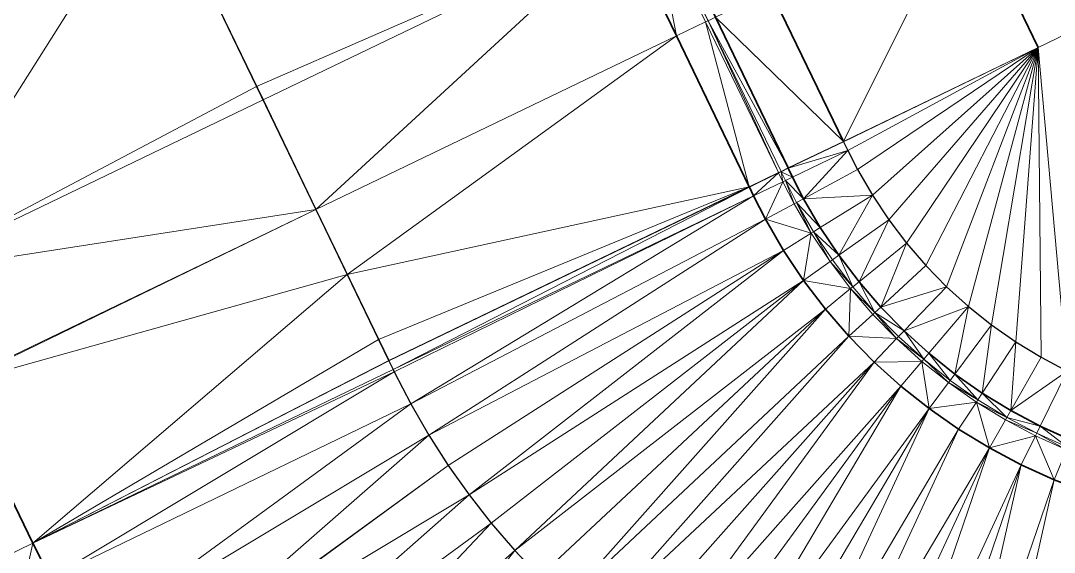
# Model space of a CAD drawing. Header units: metres. Extents: x 246428 to 246884, y 7418966 to 7419490.
# Drawn here: x 246562.6 to 246576.93, y 7419296.63 to 7419304.01 of the extents above; entities that cross this region are included whole.
import ezdxf

# ---------------------------------------------------------------- set-up
doc = ezdxf.new("R2010")
doc.units = ezdxf.units.M
doc.linetypes.add('blank name', pattern=[0])
doc.linetypes.add('HIDDEN', pattern=[9.525, 6.35, -3.175])
doc.layers.add('_12D_UNMAPPED', color=7, linetype='Continuous')
for name, color, linetype, lineweight in [('BATTER', 250, 'HIDDEN', 25), ('GRADELINES', 250, 'HIDDEN', 25), ('MISC_PATHS', 7, 'Continuous', 35)]:
    doc.layers.add(name, color=color, linetype=linetype, lineweight=lineweight)
for name, color, linetype, lineweight, true_color in [('KERB_BACK', 7, 'Continuous', 35, 0x5fd2ff), ('KERB_LINE', 7, 'Continuous', 18, 0xb9b9b9), ('KERB_LIP', 7, 'Continuous', 35, 0x5fd2ff), ('KERB_TOP', 7, 'Continuous', 18, 0xb9b9b9)]:
    doc.layers.add(name, color=color, linetype=linetype, lineweight=lineweight, true_color=true_color)

msp = doc.modelspace()

# ---------------------------------------------------------------- linework, layer by layer
at = {"layer": '_12D_UNMAPPED', "color": 3, "linetype": 'blank name', "lineweight": 0}
for points in [[(246558.787, 7419305.007, 32.156), (246564.451, 7419306.038, 32.338), (246560.958, 7419300.504, 32.206)], [(246564.451, 7419306.038, 32.338), (246565.867, 7419303.102, 32.37), (246560.958, 7419300.504, 32.206)], [(246565.867, 7419303.102, 32.37), (246564.451, 7419306.038, 32.338), (246570.957, 7419305.325, 32.206)], [(246574.007, 7419302.339, 32.38), (246572.998, 7419304.431, 32.356), (246575.7, 7419305.734, 32.296)], [(246574.007, 7419302.339, 32.38), (246575.7, 7419305.734, 32.296), (246576.709, 7419303.642, 32.32)], [(246576.709, 7419303.642, 32.32), (246575.7, 7419305.734, 32.296), (246577.609, 7419304.077, 32.31)], [(246571.691, 7419303.802, 32.223), (246570.957, 7419305.325, 32.206), (246571.362, 7419305.521, 32.181)], [(246571.691, 7419303.802, 32.223), (246571.362, 7419305.521, 32.181), (246572.097, 7419303.997, 32.198)], [(246572.097, 7419303.997, 32.198), (246571.362, 7419305.521, 32.181), (246572.133, 7419304.014, 32.348)], [(246565.958, 7419302.915, 32.372), (246565.867, 7419303.102, 32.37), (246570.957, 7419305.325, 32.206)], [(246566.692, 7419301.391, 32.389), (246565.958, 7419302.915, 32.372), (246570.957, 7419305.325, 32.206)], [(246566.692, 7419301.391, 32.389), (246570.957, 7419305.325, 32.206), (246571.691, 7419303.802, 32.223)], [(246572.232, 7419304.062, 32.348), (246572.998, 7419304.431, 32.356), (246574.007, 7419302.339, 32.38)], [(246572.097, 7419303.997, 32.198), (246572.133, 7419304.014, 32.348), (246572.133, 7419304.014, 32.348)], [(246573.106, 7419301.905, 32.221), (246572.097, 7419303.997, 32.198), (246572.133, 7419304.014, 32.348)], [(246572.097, 7419303.997, 32.198), (246572.097, 7419303.997, 32.198), (246572.133, 7419304.014, 32.348)], [(246572.133, 7419304.014, 32.348), (246572.232, 7419304.062, 32.348), (246573.241, 7419301.97, 32.371)], [(246572.133, 7419304.014, 32.348), (246572.133, 7419304.014, 32.348), (246572.232, 7419304.062, 32.348)], [(246572.133, 7419304.014, 32.348), (246572.232, 7419304.062, 32.348), (246572.232, 7419304.062, 32.348)], [(246573.142, 7419301.922, 32.371), (246572.133, 7419304.014, 32.348), (246573.241, 7419301.97, 32.371)], [(246573.106, 7419301.905, 32.221), (246572.133, 7419304.014, 32.348), (246573.142, 7419301.922, 32.371)], [(246573.241, 7419301.97, 32.371), (246572.232, 7419304.062, 32.348), (246574.007, 7419302.339, 32.38)], [(246577.111, 7419299.15, 32.57), (246576.709, 7419303.642, 32.32), (246577.609, 7419304.077, 32.31)], [(246572.7, 7419301.709, 32.246), (246571.691, 7419303.802, 32.223), (246572.097, 7419303.997, 32.198)], [(246571.691, 7419303.802, 32.223), (246572.097, 7419303.997, 32.198), (246572.097, 7419303.997, 32.198)], [(246571.691, 7419303.802, 32.223), (246571.691, 7419303.802, 32.223), (246572.097, 7419303.997, 32.198)], [(246572.7, 7419301.709, 32.246), (246572.097, 7419303.997, 32.198), (246573.106, 7419301.905, 32.221)], [(246566.692, 7419301.391, 32.389), (246571.691, 7419303.802, 32.223), (246571.691, 7419303.802, 32.223)], [(246567.127, 7419300.49, 32.399), (246566.692, 7419301.391, 32.389), (246571.691, 7419303.802, 32.223)], [(246566.692, 7419301.391, 32.389), (246566.692, 7419301.391, 32.389), (246571.691, 7419303.802, 32.223)], [(246566.692, 7419301.391, 32.389), (246566.692, 7419301.391, 32.389), (246571.691, 7419303.802, 32.223)], [(246566.692, 7419301.391, 32.389), (246566.692, 7419301.391, 32.389), (246571.691, 7419303.802, 32.223)], [(246567.127, 7419300.49, 32.399), (246571.691, 7419303.802, 32.223), (246572.7, 7419301.709, 32.246)], [(246574.009, 7419302.334, 32.363), (246574.007, 7419302.339, 32.38), (246576.709, 7419303.642, 32.32)], [(246574.068, 7419302.211, 32.368), (246574.009, 7419302.334, 32.363), (246576.709, 7419303.642, 32.32)], [(246574.204, 7419301.946, 32.381), (246574.068, 7419302.211, 32.368), (246576.709, 7419303.642, 32.32)], [(246574.409, 7419301.591, 32.4), (246574.204, 7419301.946, 32.381), (246576.709, 7419303.642, 32.32)], [(246574.636, 7419301.25, 32.419), (246574.409, 7419301.591, 32.4), (246576.709, 7419303.642, 32.32)], [(246574.884, 7419300.924, 32.438), (246574.636, 7419301.25, 32.419), (246576.709, 7419303.642, 32.32)], [(246575.152, 7419300.614, 32.457), (246574.884, 7419300.924, 32.438), (246576.709, 7419303.642, 32.32)], [(246575.439, 7419300.321, 32.476), (246575.152, 7419300.614, 32.457), (246576.709, 7419303.642, 32.32)], [(246575.743, 7419300.046, 32.495), (246575.439, 7419300.321, 32.476), (246576.709, 7419303.642, 32.32)], [(246576.063, 7419299.79, 32.513), (246575.743, 7419300.046, 32.495), (246576.709, 7419303.642, 32.32)], [(246576.399, 7419299.555, 32.532), (246576.063, 7419299.79, 32.513), (246576.709, 7419303.642, 32.32)], [(246576.749, 7419299.342, 32.551), (246576.399, 7419299.555, 32.532), (246576.709, 7419303.642, 32.32)], [(246577.111, 7419299.15, 32.57), (246576.749, 7419299.342, 32.551), (246576.709, 7419303.642, 32.32)], [(246565.867, 7419303.102, 32.37), (246565.958, 7419302.915, 32.372), (246560.958, 7419300.504, 32.206)], [(246565.958, 7419302.915, 32.372), (246566.692, 7419301.391, 32.389), (246560.958, 7419300.504, 32.206)], [(246574.009, 7419302.334, 32.363), (246573.241, 7419301.97, 32.371), (246574.007, 7419302.339, 32.38)], [(246574.009, 7419302.334, 32.363), (246573.243, 7419301.965, 32.371), (246573.241, 7419301.97, 32.371)], [(246573.243, 7419301.965, 32.371), (246574.009, 7419302.334, 32.363), (246574.068, 7419302.211, 32.368)], [(246573.302, 7419301.842, 32.376), (246573.243, 7419301.965, 32.371), (246574.068, 7419302.211, 32.368)], [(246573.455, 7419301.543, 32.39), (246573.302, 7419301.842, 32.376), (246574.068, 7419302.211, 32.368)], [(246573.455, 7419301.543, 32.39), (246574.068, 7419302.211, 32.368), (246574.204, 7419301.946, 32.381)], [(246573.108, 7419301.9, 32.221), (246572.7, 7419301.709, 32.246), (246573.106, 7419301.905, 32.221)], [(246573.108, 7419301.9, 32.221), (246572.703, 7419301.705, 32.246), (246572.7, 7419301.709, 32.246)], [(246572.762, 7419301.581, 32.251), (246572.703, 7419301.705, 32.246), (246573.108, 7419301.9, 32.221)], [(246572.762, 7419301.581, 32.251), (246573.108, 7419301.9, 32.221), (246573.167, 7419301.777, 32.226)], [(246573.144, 7419301.917, 32.371), (246573.106, 7419301.905, 32.221), (246573.142, 7419301.922, 32.371)], [(246573.144, 7419301.917, 32.371), (246573.108, 7419301.9, 32.221), (246573.106, 7419301.905, 32.221)], [(246573.167, 7419301.777, 32.226), (246573.108, 7419301.9, 32.221), (246573.144, 7419301.917, 32.371)], [(246573.243, 7419301.965, 32.371), (246573.142, 7419301.922, 32.371), (246573.241, 7419301.97, 32.371)], [(246573.243, 7419301.965, 32.371), (246573.144, 7419301.917, 32.371), (246573.142, 7419301.922, 32.371)], [(246573.144, 7419301.917, 32.371), (246573.243, 7419301.965, 32.371), (246573.302, 7419301.842, 32.376)], [(246573.167, 7419301.777, 32.226), (246573.144, 7419301.917, 32.371), (246573.203, 7419301.794, 32.376)], [(246573.203, 7419301.794, 32.376), (246573.144, 7419301.917, 32.371), (246573.302, 7419301.842, 32.376)], [(246573.455, 7419301.543, 32.39), (246574.204, 7419301.946, 32.381), (246574.409, 7419301.591, 32.4)], [(246567.561, 7419299.59, 32.409), (246567.127, 7419300.49, 32.399), (246572.7, 7419301.709, 32.246)], [(246567.701, 7419299.298, 32.413), (246567.561, 7419299.59, 32.409), (246572.7, 7419301.709, 32.246)], [(246567.701, 7419299.298, 32.413), (246567.701, 7419299.298, 32.413), (246572.7, 7419301.709, 32.246)], [(246567.704, 7419299.294, 32.413), (246567.701, 7419299.298, 32.413), (246572.7, 7419301.709, 32.246)], [(246572.703, 7419301.705, 32.246), (246567.704, 7419299.294, 32.413), (246572.7, 7419301.709, 32.246)], [(246572.927, 7419301.258, 32.265), (246572.762, 7419301.581, 32.251), (246573.167, 7419301.777, 32.226)], [(246572.927, 7419301.258, 32.265), (246573.167, 7419301.777, 32.226), (246573.323, 7419301.471, 32.24)], [(246573.323, 7419301.471, 32.24), (246573.167, 7419301.777, 32.226), (246573.203, 7419301.794, 32.376)], [(246573.203, 7419301.794, 32.376), (246573.302, 7419301.842, 32.376), (246573.455, 7419301.543, 32.39)], [(246573.323, 7419301.471, 32.24), (246573.203, 7419301.794, 32.376), (246573.359, 7419301.49, 32.39)], [(246573.359, 7419301.49, 32.39), (246573.203, 7419301.794, 32.376), (246573.455, 7419301.543, 32.39)], [(246567.704, 7419299.294, 32.413), (246567.704, 7419299.294, 32.413), (246572.703, 7419301.705, 32.246)], [(246567.704, 7419299.294, 32.413), (246567.704, 7419299.294, 32.413), (246572.703, 7419301.705, 32.246)], [(246567.704, 7419299.294, 32.413), (246567.704, 7419299.294, 32.413), (246572.703, 7419301.705, 32.246)], [(246567.763, 7419299.171, 32.415), (246567.704, 7419299.294, 32.413), (246572.703, 7419301.705, 32.246)], [(246567.763, 7419299.171, 32.415), (246572.703, 7419301.705, 32.246), (246572.762, 7419301.581, 32.251)], [(246567.778, 7419299.139, 32.416), (246567.763, 7419299.171, 32.415), (246572.762, 7419301.581, 32.251)], [(246568.007, 7419298.695, 32.425), (246567.778, 7419299.139, 32.416), (246572.762, 7419301.581, 32.251)], [(246568.007, 7419298.695, 32.425), (246572.762, 7419301.581, 32.251), (246572.927, 7419301.258, 32.265)], [(246573.687, 7419301.142, 32.409), (246573.455, 7419301.543, 32.39), (246574.409, 7419301.591, 32.4)], [(246573.944, 7419300.757, 32.428), (246573.687, 7419301.142, 32.409), (246574.409, 7419301.591, 32.4)], [(246573.944, 7419300.757, 32.428), (246574.409, 7419301.591, 32.4), (246574.636, 7419301.25, 32.419)], [(246572.927, 7419301.258, 32.265), (246573.323, 7419301.471, 32.24), (246573.56, 7419301.063, 32.259)], [(246573.56, 7419301.063, 32.259), (246573.323, 7419301.471, 32.24), (246573.359, 7419301.49, 32.39)], [(246573.359, 7419301.49, 32.39), (246573.455, 7419301.543, 32.39), (246573.687, 7419301.142, 32.409)], [(246573.56, 7419301.063, 32.259), (246573.359, 7419301.49, 32.39), (246573.594, 7419301.084, 32.409)], [(246573.594, 7419301.084, 32.409), (246573.359, 7419301.49, 32.39), (246573.687, 7419301.142, 32.409)], [(246566.692, 7419301.391, 32.389), (246561.693, 7419298.98, 32.226), (246560.958, 7419300.504, 32.206)], [(246566.692, 7419301.391, 32.389), (246566.692, 7419301.391, 32.389), (246561.693, 7419298.98, 32.226)], [(246566.692, 7419301.391, 32.389), (246561.693, 7419298.98, 32.226), (246561.693, 7419298.98, 32.226)], [(246566.692, 7419301.391, 32.389), (246566.692, 7419301.391, 32.389), (246561.693, 7419298.98, 32.226)], [(246561.698, 7419298.97, 32.226), (246561.693, 7419298.98, 32.226), (246566.692, 7419301.391, 32.389)], [(246561.693, 7419298.98, 32.226), (246566.692, 7419301.391, 32.389), (246566.692, 7419301.391, 32.389)], [(246561.693, 7419298.98, 32.226), (246566.692, 7419301.391, 32.389), (246566.692, 7419301.391, 32.389)], [(246567.127, 7419300.49, 32.399), (246561.698, 7419298.97, 32.226), (246566.692, 7419301.391, 32.389)], [(246566.692, 7419301.391, 32.389), (246566.692, 7419301.391, 32.389), (246566.692, 7419301.391, 32.389)], [(246568.257, 7419298.262, 32.434), (246568.007, 7419298.695, 32.425), (246572.927, 7419301.258, 32.265)], [(246568.257, 7419298.262, 32.434), (246572.927, 7419301.258, 32.265), (246573.178, 7419300.825, 32.284)], [(246573.178, 7419300.825, 32.284), (246572.927, 7419301.258, 32.265), (246573.56, 7419301.063, 32.259)], [(246573.594, 7419301.084, 32.409), (246573.687, 7419301.142, 32.409), (246573.944, 7419300.757, 32.428)], [(246574.224, 7419300.389, 32.447), (246573.944, 7419300.757, 32.428), (246574.636, 7419301.25, 32.419)], [(246574.224, 7419300.389, 32.447), (246574.636, 7419301.25, 32.419), (246574.884, 7419300.924, 32.438)], [(246573.455, 7419300.409, 32.303), (246573.178, 7419300.825, 32.284), (246573.56, 7419301.063, 32.259)], [(246573.455, 7419300.409, 32.303), (246573.56, 7419301.063, 32.259), (246573.822, 7419300.67, 32.278)], [(246573.822, 7419300.67, 32.278), (246573.56, 7419301.063, 32.259), (246573.594, 7419301.084, 32.409)], [(246573.822, 7419300.67, 32.278), (246573.594, 7419301.084, 32.409), (246573.854, 7419300.694, 32.428)], [(246573.854, 7419300.694, 32.428), (246573.594, 7419301.084, 32.409), (246573.944, 7419300.757, 32.428)], [(246574.526, 7419300.039, 32.465), (246574.224, 7419300.389, 32.447), (246574.884, 7419300.924, 32.438)], [(246574.526, 7419300.039, 32.465), (246574.884, 7419300.924, 32.438), (246575.152, 7419300.614, 32.457)], [(246568.526, 7419297.841, 32.443), (246568.257, 7419298.262, 32.434), (246573.178, 7419300.825, 32.284)], [(246568.815, 7419297.433, 32.452), (246568.526, 7419297.841, 32.443), (246573.178, 7419300.825, 32.284)], [(246568.815, 7419297.433, 32.452), (246573.178, 7419300.825, 32.284), (246573.455, 7419300.409, 32.303)], [(246574.138, 7419300.32, 32.447), (246573.854, 7419300.694, 32.428), (246573.944, 7419300.757, 32.428)], [(246574.138, 7419300.32, 32.447), (246573.944, 7419300.757, 32.428), (246574.224, 7419300.389, 32.447)], [(246573.455, 7419300.409, 32.303), (246573.822, 7419300.67, 32.278), (246574.107, 7419300.295, 32.297)], [(246573.822, 7419300.67, 32.278), (246573.854, 7419300.694, 32.428), (246574.138, 7419300.32, 32.447)], [(246574.107, 7419300.295, 32.297), (246573.822, 7419300.67, 32.278), (246574.138, 7419300.32, 32.447)], [(246574.526, 7419300.039, 32.465), (246575.152, 7419300.614, 32.457), (246575.439, 7419300.321, 32.476)], [(246567.127, 7419300.49, 32.399), (246562.764, 7419296.76, 32.263), (246561.698, 7419298.97, 32.226)], [(246567.127, 7419300.49, 32.399), (246567.561, 7419299.59, 32.409), (246562.764, 7419296.76, 32.263)], [(246569.123, 7419297.039, 32.461), (246568.815, 7419297.433, 32.452), (246573.455, 7419300.409, 32.303)], [(246569.449, 7419296.659, 32.47), (246569.123, 7419297.039, 32.461), (246573.455, 7419300.409, 32.303)], [(246569.449, 7419296.659, 32.47), (246573.455, 7419300.409, 32.303), (246573.758, 7419300.011, 32.322)], [(246573.758, 7419300.011, 32.322), (246573.455, 7419300.409, 32.303), (246574.107, 7419300.295, 32.297)], [(246574.084, 7419299.633, 32.34), (246573.758, 7419300.011, 32.322), (246574.107, 7419300.295, 32.297)], [(246574.084, 7419299.633, 32.34), (246574.107, 7419300.295, 32.297), (246574.416, 7419299.937, 32.315)], [(246574.107, 7419300.295, 32.297), (246574.138, 7419300.32, 32.447), (246574.445, 7419299.964, 32.465)], [(246574.416, 7419299.937, 32.315), (246574.107, 7419300.295, 32.297), (246574.445, 7419299.964, 32.465)], [(246574.445, 7419299.964, 32.465), (246574.138, 7419300.32, 32.447), (246574.224, 7419300.389, 32.447)], [(246574.445, 7419299.964, 32.465), (246574.224, 7419300.389, 32.447), (246574.526, 7419300.039, 32.465)], [(246574.849, 7419299.708, 32.484), (246574.526, 7419300.039, 32.465), (246575.439, 7419300.321, 32.476)], [(246574.849, 7419299.708, 32.484), (246575.439, 7419300.321, 32.476), (246575.743, 7419300.046, 32.495)], [(246569.792, 7419296.296, 32.479), (246569.449, 7419296.659, 32.47), (246573.758, 7419300.011, 32.322)], [(246570.152, 7419295.948, 32.488), (246569.792, 7419296.296, 32.479), (246573.758, 7419300.011, 32.322)], [(246570.152, 7419295.948, 32.488), (246573.758, 7419300.011, 32.322), (246574.084, 7419299.633, 32.34)], [(246574.445, 7419299.964, 32.465), (246574.526, 7419300.039, 32.465), (246574.849, 7419299.708, 32.484)], [(246575.193, 7419299.398, 32.503), (246574.849, 7419299.708, 32.484), (246575.743, 7419300.046, 32.495)], [(246575.555, 7419299.109, 32.522), (246575.193, 7419299.398, 32.503), (246575.743, 7419300.046, 32.495)], [(246575.555, 7419299.109, 32.522), (246575.743, 7419300.046, 32.495), (246576.063, 7419299.79, 32.513)], [(246574.084, 7419299.633, 32.34), (246574.416, 7419299.937, 32.315), (246574.746, 7419299.6, 32.334)], [(246574.746, 7419299.6, 32.334), (246574.416, 7419299.937, 32.315), (246574.445, 7419299.964, 32.465)], [(246574.746, 7419299.6, 32.334), (246574.445, 7419299.964, 32.465), (246574.773, 7419299.629, 32.484)], [(246574.773, 7419299.629, 32.484), (246574.445, 7419299.964, 32.465), (246574.849, 7419299.708, 32.484)], [(246575.122, 7419299.314, 32.503), (246574.773, 7419299.629, 32.484), (246574.849, 7419299.708, 32.484)], [(246575.122, 7419299.314, 32.503), (246574.849, 7419299.708, 32.484), (246575.193, 7419299.398, 32.503)], [(246575.934, 7419298.844, 32.541), (246575.555, 7419299.109, 32.522), (246576.063, 7419299.79, 32.513)], [(246575.934, 7419298.844, 32.541), (246576.063, 7419299.79, 32.513), (246576.399, 7419299.555, 32.532)], [(246567.561, 7419299.59, 32.409), (246567.701, 7419299.298, 32.413), (246562.764, 7419296.76, 32.263)], [(246570.527, 7419295.618, 32.497), (246570.152, 7419295.948, 32.488), (246574.084, 7419299.633, 32.34)], [(246570.527, 7419295.618, 32.497), (246574.084, 7419299.633, 32.34), (246574.434, 7419299.275, 32.359)], [(246574.434, 7419299.275, 32.359), (246574.084, 7419299.633, 32.34), (246574.746, 7419299.6, 32.334)], [(246574.434, 7419299.275, 32.359), (246574.746, 7419299.6, 32.334), (246575.096, 7419299.283, 32.353)], [(246574.746, 7419299.6, 32.334), (246574.773, 7419299.629, 32.484), (246575.122, 7419299.314, 32.503)], [(246575.096, 7419299.283, 32.353), (246574.746, 7419299.6, 32.334), (246575.122, 7419299.314, 32.503)], [(246576.329, 7419298.603, 32.56), (246575.934, 7419298.844, 32.541), (246576.399, 7419299.555, 32.532)], [(246576.329, 7419298.603, 32.56), (246576.399, 7419299.555, 32.532), (246576.749, 7419299.342, 32.551)], [(246567.701, 7419299.298, 32.413), (246567.701, 7419299.298, 32.413), (246562.764, 7419296.76, 32.263)], [(246567.701, 7419299.298, 32.413), (246567.704, 7419299.294, 32.413), (246562.764, 7419296.76, 32.263)], [(246567.704, 7419299.294, 32.413), (246567.763, 7419299.171, 32.415), (246562.764, 7419296.76, 32.263)], [(246567.701, 7419299.298, 32.413), (246567.704, 7419299.294, 32.413), (246567.704, 7419299.294, 32.413)], [(246567.704, 7419299.294, 32.413), (246567.704, 7419299.294, 32.413), (246567.704, 7419299.294, 32.413)], [(246567.704, 7419299.294, 32.413), (246567.704, 7419299.294, 32.413), (246567.704, 7419299.294, 32.413)], [(246567.763, 7419299.171, 32.415), (246567.704, 7419299.294, 32.413), (246567.704, 7419299.294, 32.413)], [(246567.704, 7419299.294, 32.413), (246567.704, 7419299.294, 32.413), (246567.704, 7419299.294, 32.413)], [(246570.918, 7419295.306, 32.506), (246570.527, 7419295.618, 32.497), (246574.434, 7419299.275, 32.359)], [(246571.322, 7419295.013, 32.515), (246570.918, 7419295.306, 32.506), (246574.434, 7419299.275, 32.359)], [(246571.322, 7419295.013, 32.515), (246574.434, 7419299.275, 32.359), (246574.805, 7419298.94, 32.378)], [(246574.805, 7419298.94, 32.378), (246574.434, 7419299.275, 32.359), (246575.096, 7419299.283, 32.353)], [(246575.196, 7419298.629, 32.397), (246574.805, 7419298.94, 32.378), (246575.096, 7419299.283, 32.353)], [(246575.465, 7419298.989, 32.372), (246575.096, 7419299.283, 32.353), (246575.122, 7419299.314, 32.503)], [(246575.196, 7419298.629, 32.397), (246575.096, 7419299.283, 32.353), (246575.465, 7419298.989, 32.372)], [(246575.489, 7419299.021, 32.522), (246575.122, 7419299.314, 32.503), (246575.193, 7419299.398, 32.503)], [(246575.465, 7419298.989, 32.372), (246575.122, 7419299.314, 32.503), (246575.489, 7419299.021, 32.522)], [(246575.489, 7419299.021, 32.522), (246575.193, 7419299.398, 32.503), (246575.555, 7419299.109, 32.522)], [(246576.329, 7419298.603, 32.56), (246576.749, 7419299.342, 32.551), (246577.111, 7419299.15, 32.57)], [(246567.763, 7419299.171, 32.415), (246567.778, 7419299.139, 32.416), (246562.764, 7419296.76, 32.263)], [(246567.778, 7419299.139, 32.416), (246563.011, 7419296.273, 32.271), (246562.764, 7419296.76, 32.263)], [(246567.778, 7419299.139, 32.416), (246568.007, 7419298.695, 32.425), (246563.011, 7419296.273, 32.271)], [(246576.738, 7419298.387, 32.579), (246576.329, 7419298.603, 32.56), (246577.111, 7419299.15, 32.57)], [(246577.159, 7419298.196, 32.597), (246576.738, 7419298.387, 32.579), (246577.111, 7419299.15, 32.57)], [(246575.196, 7419298.629, 32.397), (246575.465, 7419298.989, 32.372), (246575.852, 7419298.719, 32.391)], [(246575.465, 7419298.989, 32.372), (246575.489, 7419299.021, 32.522), (246575.874, 7419298.752, 32.541)], [(246575.852, 7419298.719, 32.391), (246575.465, 7419298.989, 32.372), (246575.874, 7419298.752, 32.541)], [(246575.874, 7419298.752, 32.541), (246575.489, 7419299.021, 32.522), (246575.555, 7419299.109, 32.522)], [(246575.874, 7419298.752, 32.541), (246575.555, 7419299.109, 32.522), (246575.934, 7419298.844, 32.541)], [(246561.698, 7419298.97, 32.226), (246562.764, 7419296.76, 32.263), (246562.359, 7419296.564, 32.238)], [(246571.74, 7419294.738, 32.524), (246571.322, 7419295.013, 32.515), (246574.805, 7419298.94, 32.378)], [(246572.171, 7419294.484, 32.533), (246571.74, 7419294.738, 32.524), (246574.805, 7419298.94, 32.378)], [(246572.171, 7419294.484, 32.533), (246574.805, 7419298.94, 32.378), (246575.196, 7419298.629, 32.397)], [(246576.274, 7419298.507, 32.56), (246575.874, 7419298.752, 32.541), (246575.934, 7419298.844, 32.541)], [(246576.274, 7419298.507, 32.56), (246575.934, 7419298.844, 32.541), (246576.329, 7419298.603, 32.56)], [(246575.605, 7419298.342, 32.416), (246575.196, 7419298.629, 32.397), (246575.852, 7419298.719, 32.391)], [(246576.032, 7419298.082, 32.435), (246575.605, 7419298.342, 32.416), (246575.852, 7419298.719, 32.391)], [(246575.852, 7419298.719, 32.391), (246575.874, 7419298.752, 32.541), (246576.274, 7419298.507, 32.56)], [(246576.032, 7419298.082, 32.435), (246575.852, 7419298.719, 32.391), (246576.254, 7419298.473, 32.41)], [(246576.254, 7419298.473, 32.41), (246575.852, 7419298.719, 32.391), (246576.274, 7419298.507, 32.56)], [(246568.007, 7419298.695, 32.425), (246563.515, 7419295.409, 32.286), (246563.011, 7419296.273, 32.271)], [(246568.007, 7419298.695, 32.425), (246568.257, 7419298.262, 32.434), (246563.515, 7419295.409, 32.286)], [(246572.612, 7419294.25, 32.542), (246572.171, 7419294.484, 32.533), (246575.196, 7419298.629, 32.397)], [(246573.065, 7419294.037, 32.551), (246572.612, 7419294.25, 32.542), (246575.196, 7419298.629, 32.397)], [(246573.065, 7419294.037, 32.551), (246575.196, 7419298.629, 32.397), (246575.605, 7419298.342, 32.416)], [(246576.274, 7419298.507, 32.56), (246576.329, 7419298.603, 32.56), (246576.738, 7419298.387, 32.579)], [(246576.032, 7419298.082, 32.435), (246576.254, 7419298.473, 32.41), (246576.672, 7419298.252, 32.429)], [(246576.254, 7419298.473, 32.41), (246576.274, 7419298.507, 32.56), (246576.689, 7419298.288, 32.579)], [(246576.672, 7419298.252, 32.429), (246576.254, 7419298.473, 32.41), (246576.689, 7419298.288, 32.579)], [(246576.689, 7419298.288, 32.579), (246576.274, 7419298.507, 32.56), (246576.738, 7419298.387, 32.579)], [(246573.526, 7419293.845, 32.561), (246573.065, 7419294.037, 32.551), (246575.605, 7419298.342, 32.416)], [(246573.526, 7419293.845, 32.561), (246575.605, 7419298.342, 32.416), (246576.032, 7419298.082, 32.435)], [(246577.102, 7419298.058, 32.447), (246576.672, 7419298.252, 32.429), (246576.689, 7419298.288, 32.579)], [(246577.117, 7419298.095, 32.597), (246576.689, 7419298.288, 32.579), (246576.738, 7419298.387, 32.579)], [(246577.102, 7419298.058, 32.447), (246576.689, 7419298.288, 32.579), (246577.117, 7419298.095, 32.597)], [(246577.117, 7419298.095, 32.597), (246576.738, 7419298.387, 32.579), (246577.159, 7419298.196, 32.597)], [(246568.257, 7419298.262, 32.434), (246564.075, 7419294.594, 32.301), (246563.515, 7419295.409, 32.286)], [(246568.257, 7419298.262, 32.434), (246568.526, 7419297.841, 32.443), (246564.075, 7419294.594, 32.301)], [(246576.474, 7419297.848, 32.454), (246576.032, 7419298.082, 32.435), (246576.672, 7419298.252, 32.429)], [(246576.929, 7419297.642, 32.472), (246576.474, 7419297.848, 32.454), (246576.672, 7419298.252, 32.429)], [(246576.929, 7419297.642, 32.472), (246576.672, 7419298.252, 32.429), (246577.102, 7419298.058, 32.447)], [(246573.996, 7419293.675, 32.57), (246573.526, 7419293.845, 32.561), (246576.032, 7419298.082, 32.435)], [(246574.474, 7419293.527, 32.579), (246573.996, 7419293.675, 32.57), (246576.032, 7419298.082, 32.435)], [(246574.474, 7419293.527, 32.579), (246576.032, 7419298.082, 32.435), (246576.474, 7419297.848, 32.454)], [(246577.397, 7419297.465, 32.491), (246576.929, 7419297.642, 32.472), (246577.102, 7419298.058, 32.447)], [(246568.526, 7419297.841, 32.443), (246564.081, 7419294.585, 32.301), (246564.075, 7419294.594, 32.301)], [(246568.526, 7419297.841, 32.443), (246564.075, 7419294.594, 32.301), (246564.075, 7419294.594, 32.301)], [(246568.526, 7419297.841, 32.443), (246568.815, 7419297.433, 32.452), (246564.081, 7419294.585, 32.301)], [(246574.958, 7419293.401, 32.588), (246574.474, 7419293.527, 32.579), (246576.474, 7419297.848, 32.454)], [(246575.447, 7419293.298, 32.597), (246574.958, 7419293.401, 32.588), (246576.474, 7419297.848, 32.454)], [(246575.447, 7419293.298, 32.597), (246576.474, 7419297.848, 32.454), (246576.929, 7419297.642, 32.472)], [(246575.941, 7419293.219, 32.606), (246575.447, 7419293.298, 32.597), (246576.929, 7419297.642, 32.472)], [(246575.941, 7419293.219, 32.606), (246576.929, 7419297.642, 32.472), (246577.397, 7419297.465, 32.491)], [(246568.815, 7419297.433, 32.452), (246564.708, 7419293.806, 32.316), (246564.081, 7419294.585, 32.301)], [(246568.815, 7419297.433, 32.452), (246569.123, 7419297.039, 32.461), (246564.708, 7419293.806, 32.316)], [(246576.438, 7419293.162, 32.615), (246575.941, 7419293.219, 32.606), (246577.397, 7419297.465, 32.491)], [(246576.936, 7419293.129, 32.624), (246576.438, 7419293.162, 32.615), (246577.397, 7419297.465, 32.491)], [(246569.123, 7419297.039, 32.461), (246565.391, 7419293.077, 32.331), (246564.708, 7419293.806, 32.316)], [(246565.391, 7419293.077, 32.331), (246569.123, 7419297.039, 32.461), (246569.449, 7419296.659, 32.47)], [(246562.764, 7419296.76, 32.263), (246562.614, 7419296.061, 32.246), (246562.359, 7419296.564, 32.238)], [(246562.764, 7419296.76, 32.263), (246563.011, 7419296.273, 32.271), (246562.614, 7419296.061, 32.246)], [(246566.127, 7419292.4, 32.346), (246565.391, 7419293.077, 32.331), (246569.449, 7419296.659, 32.47)], [(246566.127, 7419292.4, 32.346), (246569.449, 7419296.659, 32.47), (246569.792, 7419296.296, 32.479)]]:
    msp.add_3dface(points, dxfattribs=at)
at = {"layer": 'BATTER'}
msp.add_polyline3d([(246574.009, 7419302.334, 32.363), (246574.068, 7419302.211, 32.368), (246574.204, 7419301.946, 32.381), (246574.409, 7419301.591, 32.4), (246574.636, 7419301.25, 32.419), (246574.884, 7419300.924, 32.438), (246575.152, 7419300.614, 32.457), (246575.439, 7419300.321, 32.476), (246575.743, 7419300.046, 32.495), (246576.063, 7419299.79, 32.513), (246576.399, 7419299.555, 32.532), (246576.749, 7419299.342, 32.551), (246577.111, 7419299.15, 32.57)], dxfattribs=at)
at = {"layer": 'GRADELINES'}
for points in [[(246552.836, 7419330.124, 32.07), (246555.008, 7419325.621, 32.12), (246556.088, 7419323.381, 32.145), (246556.088, 7419323.38, 32.145), (246557.179, 7419321.117, 32.17), (246559.351, 7419316.613, 32.22), (246561.523, 7419312.11, 32.27), (246563.695, 7419307.606, 32.32), (246563.695, 7419307.606, 32.32), (246564.451, 7419306.038, 32.338), (246564.451, 7419306.038, 32.338), (246565.867, 7419303.102, 32.37), (246566.692, 7419301.391, 32.389), (246566.692, 7419301.391, 32.389), (246567.701, 7419299.298, 32.413), (246567.701, 7419299.298, 32.413), (246567.704, 7419299.294, 32.413), (246567.704, 7419299.294, 32.413), (246567.704, 7419299.294, 32.413)], [(246552.926, 7419329.937, 32.072), (246555.008, 7419325.621, 32.12), (246555.008, 7419325.621, 32.12), (246555.098, 7419325.433, 32.122), (246556.088, 7419323.381, 32.145), (246556.088, 7419323.38, 32.145), (246557.27, 7419320.929, 32.172), (246559.442, 7419316.426, 32.222), (246561.614, 7419311.922, 32.272), (246563.786, 7419307.418, 32.322), (246565.958, 7419302.915, 32.372), (246566.692, 7419301.391, 32.389), (246566.692, 7419301.391, 32.389), (246567.701, 7419299.298, 32.413), (246567.701, 7419299.298, 32.413), (246567.704, 7419299.294, 32.413), (246567.704, 7419299.294, 32.413)], [(246566.692, 7419301.391, 32.389), (246567.127, 7419300.49, 32.399), (246567.561, 7419299.59, 32.409), (246567.704, 7419299.294, 32.413), (246567.763, 7419299.171, 32.415), (246567.778, 7419299.139, 32.416), (246568.007, 7419298.695, 32.425), (246568.257, 7419298.262, 32.434), (246568.526, 7419297.841, 32.443), (246568.815, 7419297.433, 32.452), (246569.123, 7419297.039, 32.461), (246569.449, 7419296.659, 32.47), (246569.792, 7419296.296, 32.479)]]:
    msp.add_polyline3d(points, dxfattribs=at)
at = {"layer": 'KERB_BACK'}
for points in [[(246558.466, 7419332.608, 32.031), (246560.547, 7419328.292, 32.079), (246560.547, 7419328.292, 32.079), (246560.638, 7419328.104, 32.081), (246561.627, 7419326.052, 32.104), (246561.627, 7419326.052, 32.104), (246562.809, 7419323.601, 32.131), (246564.981, 7419319.097, 32.181), (246567.153, 7419314.593, 32.231), (246569.325, 7419310.09, 32.281), (246571.497, 7419305.586, 32.331), (246572.232, 7419304.062, 32.348), (246572.232, 7419304.062, 32.348), (246573.241, 7419301.97, 32.371)], [(246573.243, 7419301.965, 32.371), (246573.302, 7419301.842, 32.376), (246573.455, 7419301.543, 32.39), (246573.687, 7419301.142, 32.409), (246573.944, 7419300.757, 32.428), (246574.224, 7419300.389, 32.447), (246574.526, 7419300.039, 32.465), (246574.849, 7419299.708, 32.484), (246575.193, 7419299.398, 32.503), (246575.555, 7419299.109, 32.522), (246575.934, 7419298.844, 32.541), (246576.329, 7419298.603, 32.56), (246576.738, 7419298.387, 32.579), (246577.159, 7419298.196, 32.597)]]:
    msp.add_polyline3d(points, dxfattribs=at)
at = {"layer": 'KERB_LINE'}
for points in [[(246558.331, 7419332.543, 31.881), (246560.412, 7419328.227, 31.929), (246560.412, 7419328.227, 31.929), (246560.502, 7419328.039, 31.931), (246561.492, 7419325.987, 31.954), (246561.492, 7419325.987, 31.954), (246562.674, 7419323.535, 31.981), (246564.846, 7419319.032, 32.031), (246567.018, 7419314.528, 32.081), (246569.19, 7419310.024, 32.131), (246571.362, 7419305.521, 32.181), (246572.097, 7419303.997, 32.198), (246572.097, 7419303.997, 32.198), (246573.106, 7419301.905, 32.221)], [(246573.108, 7419301.9, 32.221), (246573.167, 7419301.777, 32.226), (246573.323, 7419301.471, 32.24), (246573.56, 7419301.063, 32.259), (246573.822, 7419300.67, 32.278), (246574.107, 7419300.295, 32.297), (246574.416, 7419299.937, 32.315), (246574.746, 7419299.6, 32.334), (246575.096, 7419299.283, 32.353), (246575.465, 7419298.989, 32.372), (246575.852, 7419298.719, 32.391), (246576.254, 7419298.473, 32.41), (246576.672, 7419298.252, 32.429), (246577.102, 7419298.058, 32.447)]]:
    msp.add_polyline3d(points, dxfattribs=at)
at = {"layer": 'KERB_LIP'}
for points in [[(246557.925, 7419332.347, 31.906), (246560.007, 7419328.031, 31.954), (246560.007, 7419328.031, 31.954), (246560.097, 7419327.844, 31.956), (246561.087, 7419325.791, 31.979), (246561.087, 7419325.791, 31.979), (246562.269, 7419323.34, 32.006), (246564.441, 7419318.836, 32.056), (246566.613, 7419314.333, 32.106), (246568.785, 7419309.829, 32.156), (246570.957, 7419305.325, 32.206), (246571.691, 7419303.802, 32.223), (246571.691, 7419303.802, 32.223), (246572.7, 7419301.709, 32.246)], [(246572.703, 7419301.705, 32.246), (246572.762, 7419301.581, 32.251), (246572.927, 7419301.258, 32.265), (246573.178, 7419300.825, 32.284), (246573.455, 7419300.409, 32.303), (246573.758, 7419300.011, 32.322), (246574.084, 7419299.633, 32.34), (246574.434, 7419299.275, 32.359), (246574.805, 7419298.94, 32.378), (246575.196, 7419298.629, 32.397), (246575.605, 7419298.342, 32.416), (246576.032, 7419298.082, 32.435), (246576.474, 7419297.848, 32.454), (246576.929, 7419297.642, 32.472), (246577.397, 7419297.465, 32.491)], [(246563.011, 7419296.273, 32.271), (246562.764, 7419296.76, 32.263), (246561.698, 7419298.97, 32.226)]]:
    msp.add_polyline3d(points, dxfattribs=at)
at = {"layer": 'KERB_TOP'}
for points in [[(246558.367, 7419332.56, 32.031), (246560.448, 7419328.244, 32.079), (246560.448, 7419328.244, 32.079), (246560.539, 7419328.056, 32.081), (246561.528, 7419326.004, 32.104), (246561.528, 7419326.004, 32.104), (246562.71, 7419323.553, 32.131), (246564.882, 7419319.049, 32.181), (246567.054, 7419314.546, 32.231), (246569.226, 7419310.042, 32.281), (246571.398, 7419305.538, 32.331), (246572.133, 7419304.014, 32.348), (246572.133, 7419304.014, 32.348), (246573.142, 7419301.922, 32.371)], [(246573.144, 7419301.917, 32.371), (246573.203, 7419301.794, 32.376), (246573.359, 7419301.49, 32.39), (246573.594, 7419301.084, 32.409), (246573.854, 7419300.694, 32.428), (246574.138, 7419300.32, 32.447), (246574.445, 7419299.964, 32.465), (246574.773, 7419299.629, 32.484), (246575.122, 7419299.314, 32.503), (246575.489, 7419299.021, 32.522), (246575.874, 7419298.752, 32.541), (246576.274, 7419298.507, 32.56), (246576.689, 7419298.288, 32.579), (246577.117, 7419298.095, 32.597)]]:
    msp.add_polyline3d(points, dxfattribs=at)
at = {"layer": 'MISC_PATHS'}
for points in [[(246564.105, 7419329.777, 32.029), (246565.095, 7419327.724, 32.052), (246565.095, 7419327.724, 32.052), (246566.277, 7419325.273, 32.079), (246568.449, 7419320.769, 32.129), (246570.621, 7419316.266, 32.179), (246572.793, 7419311.762, 32.229), (246574.965, 7419307.258, 32.279), (246575.7, 7419305.735, 32.296), (246575.7, 7419305.734, 32.296), (246576.709, 7419303.642, 32.32)], [(246561.403, 7419328.474, 32.089), (246562.393, 7419326.421, 32.112), (246562.393, 7419326.421, 32.112), (246563.575, 7419323.97, 32.139), (246565.747, 7419319.466, 32.189), (246567.919, 7419314.963, 32.239), (246570.091, 7419310.459, 32.289), (246572.263, 7419305.955, 32.339), (246572.997, 7419304.431, 32.356), (246572.998, 7419304.431, 32.356), (246574.007, 7419302.339, 32.38)]]:
    msp.add_polyline3d(points, dxfattribs=at)

doc.saveas('drawing.dxf')
